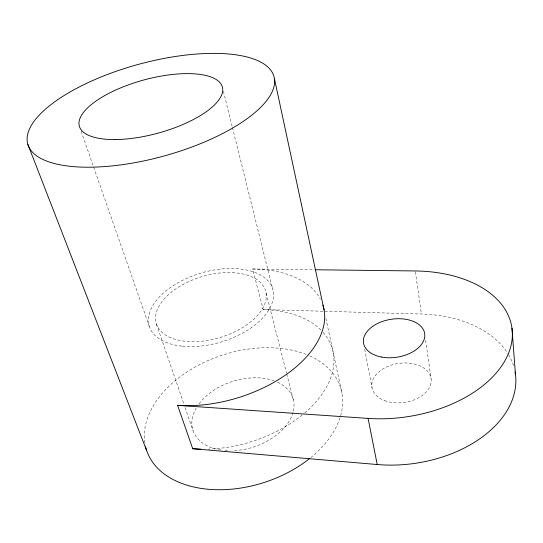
<?xml version="1.0" encoding="UTF-8"?>
<svg xmlns="http://www.w3.org/2000/svg" width="543" height="543" viewBox="0 0 543 543"><rect width="100%" height="100%" fill="white"/><g stroke="black" fill="none" stroke-linecap="round" stroke-linejoin="round"><path stroke-width="0.41" stroke-dasharray="2.71 2.04" d="M320.94 330.035A105.206 65.364 -17.3 0 0 263.179 309.571L252.631 269.009L314.465 269.749M263.179 309.571L421.395 314.01A112.618 74.656 -8 0 1 507.651 353.201M81.131 131.325L149.345 326.513M156.479 324.239L184.002 404.365M185.102 407.569L193.084 430.809M266.05 292.826A57.063 31.772 -16.7 0 1 188.048 341.52A57.063 31.772 -16.7 0 1 178.599 287.037A57.063 31.772 -16.7 0 1 266.05 292.826L286.521 373.17M286.724 373.984L293.62 401.039M223.397 91.305L232.214 126.702M232.418 127.524L272.62 288.876M325.868 318.32L341.954 393.254M364.706 349.292L372.043 387.94M425.631 340.298L431.074 378.634M415.388 271.785L421.395 314.01M277.527 382.197A52.501 34.426 -17.7 0 1 293.206 411.723M293.003 412.51A52.501 34.426 -17.7 0 1 232.329 450.731M227.368 450.683A52.501 34.426 -17.7 0 1 224.945 450.527M221.015 450.059A52.501 34.426 -17.7 0 1 196.118 408.241M199.05 403.795A52.501 34.426 -17.7 0 1 274.066 380.786M309.863 355.97A101.935 67.033 -17.8 0 1 310.908 457.491M144.798 442.912A101.935 67.033 -17.8 0 1 197.747 365.582A101.935 67.033 -17.8 0 1 308.424 355.339M323.078 332.289A105.206 65.364 -17.3 0 1 304.691 412.924M302.281 414.94A105.206 65.364 -17.3 0 1 208.254 449.109M252.631 269.009A108.702 63.314 -16.9 0 1 320.329 299.105M508.486 354.552A112.618 74.656 -8 0 1 513.834 366.722M182.448 346.21A64.447 35.899 -16.7 0 0 273.462 293.139A64.447 35.899 -16.7 0 0 176.93 283.385A64.447 35.899 -16.7 0 0 182.448 346.21M384.553 400.578A29.892 19.724 -8.1 0 0 431.115 382.211A29.892 19.724 -8.1 0 0 388.815 365.996A29.892 19.724 -8.1 0 0 384.553 400.578"/><path stroke-width="0.81" d="M315.313 269.762L415.266 270.957A116.623 72.667 -8.6 0 1 509.938 349.4A116.623 72.667 -8.6 0 1 368.1 418.402L177.602 405.356L192.724 448.701L377.222 464.53A112.618 74.656 -8 0 0 515.083 372.023M27.89 144.431L146.637 450.52M274.391 78.47A127.646 47.567 -15.3 0 1 95.425 167.081A127.646 47.567 -15.3 0 1 82.787 85.19A127.646 47.567 -15.3 0 1 274.391 78.47L324.096 310.067M368.1 418.402L377.222 464.53M511.968 328.223L515.436 374.331M309.585 458.557A101.935 67.033 -17.8 0 1 210.317 489.426A101.935 67.033 -17.8 0 1 145.551 446.753M200.788 449.136A105.206 65.364 -17.3 0 1 192.724 448.701M322.902 305.214A108.702 63.314 -16.9 0 1 285.095 375.328A108.702 63.314 -16.9 0 1 177.602 405.356M115.191 139.558A74.14 27.517 -15.3 0 0 222.725 89.649A74.14 27.517 -15.3 0 0 114.634 90.525A74.14 27.517 -15.3 0 0 115.191 139.558M381.24 356.995A30.944 19.188 -8.7 0 0 424.68 333.626A30.944 19.188 -8.7 0 0 376.34 324.123A30.944 19.188 -8.7 0 0 381.24 356.995"/></g></svg>
